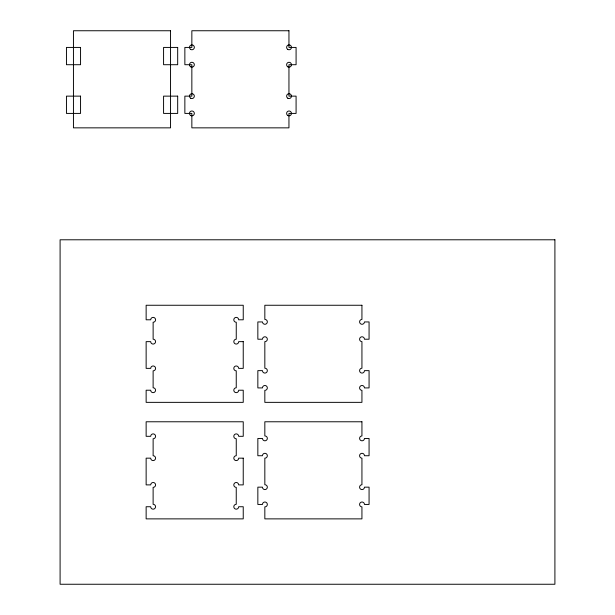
<?xml version="1.0" encoding="UTF-8"?>
<svg xmlns="http://www.w3.org/2000/svg" width="615" height="615" viewBox="0 0 615 615"><rect width="100%" height="100%" fill="white"/><g stroke="black" fill="none" stroke-linecap="round" stroke-linejoin="round"><path stroke-width="0.92" d="M243.24 458.16L243.232 484.889L238.658 484.889A2.429 2.429 0 0 0 236.206 482.498A2.429 2.429 0 0 0 233.808 484.943A2.429 2.429 0 0 0 236.245 487.357L236.245 504.308A2.429 2.429 0 0 0 233.815 506.737A2.429 2.429 0 0 0 236.245 509.166A2.429 2.429 0 0 0 238.674 506.737L243.232 506.737L243.24 518.876L146.139 518.876L146.139 506.737L150.69 506.737A2.429 2.429 0 0 0 153.12 509.166A2.429 2.429 0 0 0 155.549 506.737A2.429 2.429 0 0 0 153.12 504.308L153.12 487.357A2.429 2.429 0 0 0 155.572 484.951A2.429 2.429 0 0 0 153.173 482.498A2.429 2.429 0 0 0 150.713 484.889L146.139 484.889L146.139 458.16L150.698 458.16A2.429 2.429 0 0 0 153.127 460.581A2.429 2.429 0 0 0 155.557 458.16A2.429 2.429 0 0 0 153.127 455.73L153.127 438.756A2.429 2.429 0 0 0 155.572 436.343A2.429 2.429 0 0 0 153.158 433.898A2.429 2.429 0 0 0 150.713 436.312L146.139 436.312L146.139 421.775L243.24 421.775L243.24 436.312L238.658 436.312A2.429 2.429 0 0 0 236.214 433.898A2.429 2.429 0 0 0 233.808 436.343A2.429 2.429 0 0 0 236.252 438.756L236.252 455.73A2.429 2.429 0 0 0 233.823 458.16A2.429 2.429 0 0 0 236.252 460.581A2.429 2.429 0 0 0 238.674 458.16L243.24 458.16M243.24 341.64L243.232 368.37L238.658 368.37A2.429 2.429 0 0 0 236.206 365.979A2.429 2.429 0 0 0 233.808 368.423A2.429 2.429 0 0 0 236.245 370.837L236.245 387.788A2.429 2.429 0 0 0 233.815 390.218A2.429 2.429 0 0 0 236.245 392.647A2.429 2.429 0 0 0 238.674 390.218L243.232 390.218L243.24 402.356L146.139 402.356L146.139 390.218L150.69 390.218A2.429 2.429 0 0 0 153.12 392.647A2.429 2.429 0 0 0 155.549 390.218A2.429 2.429 0 0 0 153.12 387.788L153.12 370.837A2.429 2.429 0 0 0 155.572 368.431A2.429 2.429 0 0 0 153.173 365.979A2.429 2.429 0 0 0 150.713 368.37L146.139 368.37L146.139 341.64L150.698 341.64A2.429 2.429 0 0 0 153.127 344.062A2.429 2.429 0 0 0 155.557 341.64A2.429 2.429 0 0 0 153.127 339.211L153.127 322.237A2.429 2.429 0 0 0 155.572 319.823A2.429 2.429 0 0 0 153.158 317.378A2.429 2.429 0 0 0 150.713 319.792L146.139 319.792L146.139 305.255L243.24 305.255L243.24 319.792L238.658 319.792A2.429 2.429 0 0 0 236.214 317.378A2.429 2.429 0 0 0 233.808 319.823A2.429 2.429 0 0 0 236.252 322.237L236.252 339.211A2.429 2.429 0 0 0 233.823 341.64A2.429 2.429 0 0 0 236.252 344.062A2.429 2.429 0 0 0 238.674 341.64L243.24 341.64M170.547 30.75L73.446 30.75L73.446 127.851L170.547 127.851L170.547 30.75M288.95 30.75L191.849 30.75L191.849 47.424L184.861 47.424L184.861 64.713L191.849 64.713L191.849 96.132L184.861 96.132L184.861 113.414L191.849 113.414L191.849 127.851L288.95 127.851L288.95 113.414L296.084 113.414L296.084 96.132L288.95 96.132L288.95 64.713L296.084 64.713L296.084 47.424L288.95 47.424L288.95 30.75M80.557 47.424L66.451 47.424L66.451 64.713L80.557 64.713L80.557 47.424M177.681 47.424L163.575 47.424L163.575 64.713L177.681 64.713L177.681 47.424M80.557 96.132L66.451 96.132L66.451 113.414L80.557 113.414L80.557 96.132M177.681 96.132L163.575 96.132L163.575 113.414L177.681 113.414L177.681 96.132M554.907 239.789L60.093 239.789L60.093 584.25L554.907 584.25L554.907 239.789M361.935 305.255L264.834 305.255L264.834 319.423A2.429 2.429 0 0 1 267.333 321.776A2.429 2.429 0 0 1 264.988 324.274A2.429 2.429 0 0 1 262.482 321.937L257.846 321.937L257.846 339.219L262.467 339.219A2.429 2.429 0 0 1 264.919 336.789A2.429 2.429 0 0 1 267.325 339.257A2.429 2.429 0 0 1 264.834 341.648L264.834 368.216A2.429 2.429 0 0 1 267.325 370.599A2.429 2.429 0 0 1 264.919 373.067A2.429 2.429 0 0 1 262.467 370.637L257.846 370.637L257.846 387.919L262.467 387.919A2.429 2.429 0 0 1 264.919 385.497A2.429 2.429 0 0 1 267.325 387.965A2.429 2.429 0 0 1 264.834 390.348L264.834 402.356L361.935 402.356L361.935 390.348A2.429 2.429 0 0 1 359.591 387.865A2.429 2.429 0 0 1 362.043 385.497A2.429 2.429 0 0 1 364.449 387.919L369.069 387.919L369.069 370.637L364.449 370.637A2.429 2.429 0 0 1 362.043 373.067A2.429 2.429 0 0 1 359.591 370.691A2.429 2.429 0 0 1 361.935 368.216L361.935 341.64A2.429 2.429 0 0 1 359.591 339.165A2.429 2.429 0 0 1 362.043 336.789A2.429 2.429 0 0 1 364.449 339.219L369.069 339.219L369.069 321.937L364.457 321.937A2.429 2.429 0 0 1 362.004 324.274A2.429 2.429 0 0 1 359.598 321.883A2.429 2.429 0 0 1 361.935 319.423L361.935 305.255M361.935 421.775L264.834 421.775L264.834 435.943A2.429 2.429 0 0 1 267.333 438.295A2.429 2.429 0 0 1 264.988 440.794A2.429 2.429 0 0 1 262.482 438.457L257.846 438.457L257.846 455.738L262.467 455.738A2.429 2.429 0 0 1 264.919 453.309A2.429 2.429 0 0 1 267.325 455.776A2.429 2.429 0 0 1 264.834 458.167L264.834 484.735A2.429 2.429 0 0 1 267.325 487.118A2.429 2.429 0 0 1 264.919 489.586A2.429 2.429 0 0 1 262.467 487.157L257.846 487.157L257.846 504.446L262.467 504.446A2.429 2.429 0 0 1 264.919 502.017A2.429 2.429 0 0 1 267.325 504.485A2.429 2.429 0 0 1 264.834 506.868L264.834 518.876L361.935 518.876L361.935 506.868A2.429 2.429 0 0 1 359.591 504.385A2.429 2.429 0 0 1 362.043 502.017A2.429 2.429 0 0 1 364.449 504.446L369.069 504.446L369.069 487.157L364.449 487.157A2.429 2.429 0 0 1 362.043 489.586A2.429 2.429 0 0 1 359.591 487.211A2.429 2.429 0 0 1 361.935 484.735L361.935 458.167A2.429 2.429 0 0 1 359.591 455.684A2.429 2.429 0 0 1 362.043 453.309A2.429 2.429 0 0 1 364.449 455.738L369.069 455.738L369.069 438.457L364.457 438.457A2.429 2.429 0 0 1 362.004 440.794A2.429 2.429 0 0 1 359.598 438.403A2.429 2.429 0 0 1 361.935 435.943L361.935 421.775M190.565 49.354A2.429 2.429 0 0 0 194.348 47.516A2.429 2.429 0 0 0 190.865 45.156A2.429 2.429 0 0 0 190.565 49.354M287.82 98.231A2.429 2.429 0 0 0 291.464 96.132A2.429 2.429 0 0 0 287.82 94.034A2.429 2.429 0 0 0 287.82 98.231M287.82 115.52A2.429 2.429 0 0 0 291.464 113.414A2.429 2.429 0 0 0 287.82 111.315A2.429 2.429 0 0 0 287.82 115.52M287.682 49.354A2.429 2.429 0 0 0 291.464 47.516A2.429 2.429 0 0 0 287.981 45.156A2.429 2.429 0 0 0 287.682 49.354M287.82 66.812A2.429 2.429 0 0 0 291.464 64.713A2.429 2.429 0 0 0 287.82 62.607A2.429 2.429 0 0 0 287.82 66.812M190.696 66.812A2.429 2.429 0 0 0 194.34 64.713A2.429 2.429 0 0 0 190.696 62.607A2.429 2.429 0 0 0 190.696 66.812M190.55 115.428A2.429 2.429 0 0 0 194.332 113.591A2.429 2.429 0 0 0 190.85 111.23A2.429 2.429 0 0 0 190.55 115.428M190.696 98.231A2.429 2.429 0 0 0 194.34 96.132A2.429 2.429 0 0 0 190.696 94.034A2.429 2.429 0 0 0 190.696 98.231"/></g></svg>
